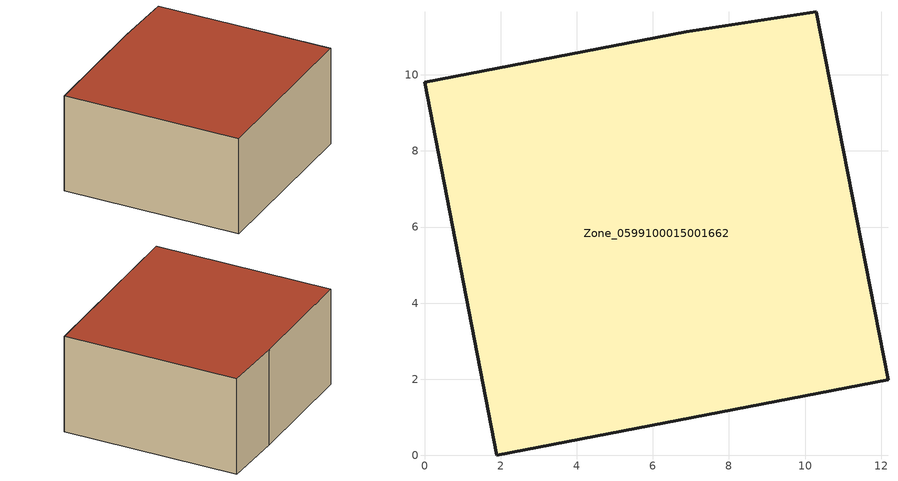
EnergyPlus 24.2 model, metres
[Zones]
Zone_0599100015001662
 floor ground (C_G): 12.18,1.99 1.9,0 0,9.8 6.88,11.13 10.3,11.66 z0.91
 wall outside (C_F): 1.9,0 12.18,1.99 10.3,11.66 6.88,11.13 0,9.8 1.9,0 z0.91:6.5
 roof outside (C_R): 12.18,1.99 10.3,11.66 6.88,11.13 0,9.8 1.9,0 z6.5
[BUILDING]
Pand.0599100015001662: North Axis=0; Terrain=City; Loads Convergence Tolerance Value=0.04; Temperature Convergence Tolerance Value=0.4; Solar Distribution=FullExterior; Maximum Number of Warmup Days=25; Minimum Number of Warmup Days=1
[Site:Location]
Rotterdam.The.Hague.AP_ZH_NLD Design_Conditions: Latitude=51.96; Longitude=4.45; Time Zone=1; Elevation=-4.5
[SITE:GROUNDTEMPERATURE:BUILDINGSURFACE]
18, 18, 18, 18, 18, 18, 18, 18, 18, 18, 18, 18
[MATERIAL] Thermal Absorptance=0.9; Solar Absorptance=0.7; Visible Absorptance=0.7
Name | Roughness | Thickness | Conductivity | Density | Specific Heat
G.D.1965-1974 | MediumSmooth | 0.15 | 0.882353 | 540 | 1210
F.D.1965-1974 | Rough | 0.3 | 0.697674 | 1920 | 840
R.D.1965-1974 | MediumRough | 0.2 | 0.232558 | 1500 | 1000
[CONSTRUCTION]
C_G: G.D.1965-1974
C_F: F.D.1965-1974
C_R: R.D.1965-1974
[ZONE]
Zone_0599100015001662: Type=1; Multiplier=1; Ceiling Height=Autocalculate; Volume=Autocalculate; Floor Area=autocalculate; Part of Total Floor Area=Yes
[ZONEINFILTRATION:DESIGNFLOWRATE]
Infil_Zone_0599100015001662: Zone or ZoneList or Space or SpaceList=Zone_0599100015001662; Schedule=AlwaysOn; Design Flow Rate Calculation Method=Flow/Area; Flow Rate per Floor Area=0.0042; Constant Term Coefficient=1; Temperature Term Coefficient=0; Velocity Term Coefficient=0; Velocity Squared Term Coefficient=0
[HVACTEMPLATE:ZONE:IDEALLOADSAIRSYSTEM]
Zone_0599100015001662: Maximum Heating Supply Air Temperature=50; Minimum Cooling Supply Air Temperature=13; Maximum Heating Supply Air Humidity Ratio=0.0156; Minimum Cooling Supply Air Humidity Ratio=0.0077; Heating Limit=NoLimit; Cooling Limit=NoLimit; Dehumidification Control Type=ConstantSensibleHeatRatio; Cooling Sensible Heat Ratio=0.7; Dehumidification Setpoint=60; Humidification Control Type=None; Humidification Setpoint=30; Outdoor Air Method=None; Outdoor Air Flow Rate per Person=0.00944; Outdoor Air Flow Rate per Zone Floor Area=0; Outdoor Air Flow Rate per Zone=0; Demand Controlled Ventilation Type=None; Outdoor Air Economizer Type=NoEconomizer; Heat Recovery Type=None; Sensible Heat Recovery Effectiveness=0.7; Latent Heat Recovery Effectiveness=0.65
[ZONECONTROL:THERMOSTAT]
ThermostatControl_Zone_0599100015001662: Zone or ZoneList=Zone_0599100015001662; Control Type Schedule=DualSetpointControlType; Control 1=Thermostat_Zone_0599100015001662; Temperature Difference Between Cutout And Setpoint=0
[THERMOSTATSETPOINT:DUALSETPOINT]
Thermostat_Zone_0599100015001662: Heating Setpoint Temperature Schedule=HeatingSetpoint_Zone_0599100015001662; Cooling Setpoint Temperature Schedule=CoolingSetpoint_Zone_0599100015001662
[SCHEDULE:COMPACT]
HeatingSetpoint_Zone_0599100015001662: Through: 12/31, For: AllDays, Until: 24:00, 21
CoolingSetpoint_Zone_0599100015001662: Through: 12/31, For: AllDays, Until: 24:00, 24
DualSetpointControlType: Through: 12/31, For: AllDays, Until: 24:00, 4
AlwaysOn: Through: 12/31, For: AllDays, Until: 24:00, 1
